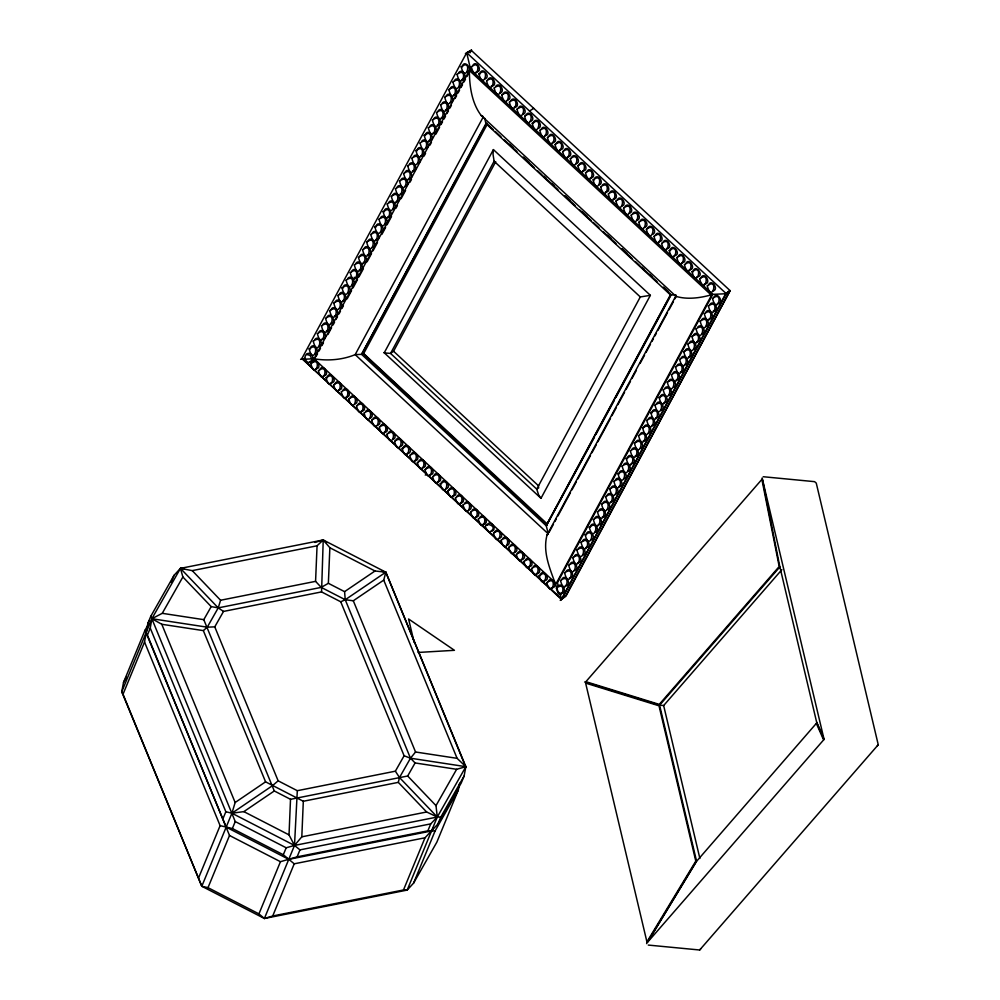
<?xml version="1.0" encoding="UTF-8"?>
<svg xmlns="http://www.w3.org/2000/svg" width="1000" height="1000" viewBox="0 0 1000 1000"><rect width="100%" height="100%" fill="white"/><g stroke="black" fill="none" stroke-linecap="round" stroke-linejoin="round"><path stroke-width="1.5" d="M464.6 764.237L465.863 766.675L437.275 817.025L430.737 823.875L299.962 849.887L294.5 845.438L289.025 834.875L290.512 799.312L274.3 790.962L203.787 619.663L211.2 606.613L218.225 607.875L321.238 587.388L328.363 583.312L344.575 591.65L345.238 599.738L410.475 758.213L415.087 762.95L456.637 769.3L465.863 766.675L385.812 572.188L323.225 539.963L180.463 568.375L174.037 575.337L150.762 616.325L147.9 623.288L144.537 642.038L123.025 694.225L201.8 886.275L264.387 918.487L407.163 890.088L413.587 883.125L436.863 842.138L458.363 789.95L459.625 783.263M148.775 623.625L145.025 630.237L123.513 682.425L121.75 691.787L201.8 886.275L208 887.663L258.938 913.888L264.387 918.487L294.5 845.438L301.812 836.825L303.312 801.263L265.575 781.838L203.337 630.612L161.788 624.275L151.862 618.725L150.762 616.325M382.1 571.35L385.812 572.188L383.738 580.112L353.3 600.775L345.238 599.738L321.238 587.388L315.575 581.35L317.062 545.8L323.225 539.963L326.5 542.725M314.9 542.463L323.225 539.963L321.562 591.912L340.737 601.788L404.113 755.763L410.475 758.213L465.863 766.675L464.1 776.038L461.238 782.987L437.962 823.975L425 837.788L403.488 889.975L272.712 915.987L264.387 918.487M328.363 583.312L329.862 547.75L323.225 539.963M465.4 53.587L471.337 50.412L730.113 290.65L726.175 293.712L712.788 294.375C701.413 297.863 687.625 299.913 676.012 296.363L676.062 295.575L547.062 534.938C541.587 555.175 553.125 574.7 558.538 593.413L559.812 592.5M327.275 377.85C328.75 368.537 339.525 382.788 330.85 382.825M403.387 448.5C404.162 440.613 414.475 450.012 408.663 453.4M441.45 483.837C442.488 475.262 453.237 486.887 445.9 488.913M540.4 575.688C541.862 566.375 552.638 580.625 543.962 580.662M586.35 534.888C587.4 526.287 598.225 537.9 590.825 539.938M590.45 527.263L590.55 526.25M619.212 473.9C620.262 465.3 631.087 476.912 623.688 478.95M627.438 458.65C628.925 449.3 639.763 463.55 631.013 463.6M652.087 412.9C653.575 403.55 664.412 417.8 655.662 417.863M660.3 397.663C661.787 388.3 672.638 402.55 663.888 402.612M310.375 348.988L310.462 347.962M343.237 287.987C344.325 279.387 355.025 291.062 347.663 293.087M376.112 227C377.188 218.4 387.9 230.075 380.538 232.087M384.338 211.75C385.838 202.4 396.562 216.713 387.875 216.737M417.2 150.762C418.713 141.412 429.438 155.712 420.737 155.75M425.425 135.512C426.938 126.163 437.65 140.475 428.963 140.5M462.4 66.9C463.475 58.288 474.188 69.975 466.825 71.988M480.15 73.987C481.238 65.35 492 77.038 484.588 79.075M533.425 123.45L533.525 122.425M594.312 179.975L594.412 178.95M670.425 250.637C671.963 241.238 682.738 255.562 673.975 255.613M693.263 271.825C694.8 262.438 705.575 276.762 696.812 276.812M321.562 591.912L223.525 611.425L214.762 626.85L278.15 780.825L297.312 790.7L294.5 845.438L286.188 847.788L235.238 821.562L151.862 618.725L180.463 568.375L184.137 568.488M458.363 789.95L435.087 830.938L427.863 830.837L297.1 856.85L280.45 861.7L229.513 835.487L147.4 635.075L150.262 628.112L151.862 618.725L162.25 613.325L182.875 576.987L180.463 568.375L192.25 570.625L317.062 545.8M493.4 149.6L493.038 154.325L494.113 161.25L640.288 296.95L650.375 295.325L493.4 149.6L384.2 352.887L390.55 353.413L393.562 351.238L495.725 161.675M464.1 776.038L440.825 817.025L437.275 817.025L426.637 811.988L398.312 782.362L399.5 777.525L410.475 758.213L415.55 752L457.1 758.337L465.863 766.675L464.725 769.45M265.575 781.838L235.15 802.5L231.912 813.213L201.8 886.275M192.25 570.625L220.575 600.25L218.225 607.875L207.262 627.188L203.337 630.612M312.15 362.7C315.312 355.275 323.45 369.087 315.625 368.688M319.762 369.762C322.925 362.337 331.062 376.15 323.237 375.75M334.975 383.9C338.15 376.475 346.287 390.275 338.45 389.888M350.2 398.025C352.887 391.2 361.163 402.625 354.562 404.125M373.038 419.225C375.725 412.4 383.988 423.812 377.4 425.312M388.263 433.363C390.95 426.525 399.212 437.95 392.625 439.45M395.875 440.425C398.562 433.6 406.825 445.012 400.238 446.512M411.087 454.55C414.263 447.125 422.4 460.938 414.575 460.538M418.7 461.625C421.875 454.188 430 468 422.175 467.612M426.312 468.688C429.487 461.262 437.612 475.075 429.787 474.675M433.925 475.75L434.237 474.875M449.15 489.888C452.312 482.45 460.45 496.262 452.625 495.875M487.2 525.212C489.9 518.387 498.162 529.8 491.575 531.3M494.812 532.275C497.512 525.45 505.775 536.862 499.188 538.362M510.037 546.413C512.725 539.575 521 551 514.4 552.5M517.65 553.475C520.025 547.175 528.013 556.575 522.837 559.388M525.262 560.538C528.425 553.112 536.562 566.925 528.737 566.525M532.875 567.612C536.038 560.175 544.175 573.987 536.35 573.587M548.1 581.737C551.263 574.312 559.4 588.125 551.575 587.725M561.788 579.612C564.975 572.137 573.162 585.962 565.275 585.588M570 564.362C572.712 557.5 581.038 568.913 574.388 570.438M574.113 556.737C577.3 549.263 585.487 563.088 577.6 562.712M578.212 549.113C580.925 542.25 589.263 553.663 582.612 555.188M582.325 541.487C585.525 534.025 593.713 547.837 585.825 547.463M594.65 518.625C597.85 511.15 606.038 524.975 598.15 524.6M602.875 503.375C605.575 496.5 613.913 507.925 607.263 509.45M606.975 495.75L607.3 494.862M611.087 488.125C613.8 481.262 622.125 492.675 615.475 494.2M615.2 480.5C618.387 473.025 626.575 486.85 618.688 486.475M635.737 442.388C638.45 435.513 646.775 446.938 640.125 448.45M639.85 434.762C643.037 427.287 651.225 441.112 643.337 440.737M643.95 427.137C646.663 420.262 655 431.688 648.35 433.212M648.062 419.513C651.263 412.038 659.45 425.863 651.562 425.487M656.287 404.263C658.988 397.4 667.325 408.812 660.675 410.337M668.612 381.388C671 375.062 679.05 384.45 673.825 387.287M672.712 373.775C675.913 366.3 684.1 380.112 676.213 379.75M680.938 358.525C684.125 351.05 692.312 364.875 684.425 364.5M685.037 350.9C688.238 343.425 696.425 357.25 688.538 356.875M689.15 343.275C691.862 336.4 700.188 347.825 693.538 349.35M693.263 335.65C696.45 328.175 704.638 342 696.75 341.625M705.588 312.775C708.775 305.312 716.963 319.125 709.075 318.75M713.8 297.538C717 290.062 725.188 303.875 717.3 303.512M318.688 332.713C321.887 325.25 329.963 339.125 322.125 338.725M326.9 317.462C330.1 310.012 338.175 323.875 330.35 323.475M331.012 309.837C334.212 302.387 342.287 316.25 334.45 315.85M335.112 302.225C337.85 295.363 346.062 306.837 339.45 308.337M339.225 294.6C342.425 287.137 350.513 301.012 342.675 300.6M351.55 271.725C355.462 263.675 362.788 280.138 354.1 277.35M359.775 256.475C362.975 249.013 371.05 262.887 363.212 262.488M363.888 248.85C367.088 241.388 375.163 255.263 367.325 254.862M367.987 241.225C370.712 234.363 378.938 245.85 372.325 247.338M372.1 233.6C375.3 226.15 383.375 240.012 375.538 239.613M380.312 218.35C383.038 211.5 391.262 222.975 384.65 224.462M392.65 195.487C395.85 188.025 403.925 201.9 396.087 201.488M396.75 187.862C399.963 180.4 408.038 194.275 400.2 193.875M404.975 172.613C408.175 165.15 416.25 179.025 408.413 178.625M413.188 157.363C415.913 150.5 424.137 161.988 417.525 163.475M429.625 126.862C432.825 119.412 440.9 133.275 433.062 132.875M437.837 111.625C441.05 104.162 449.125 118.038 441.287 117.625M446.062 96.375C448.787 89.513 457 100.988 450.387 102.487M450.175 88.75C453.375 81.287 461.45 95.162 453.612 94.763M454.275 81.125C457 74.262 465.225 85.75 458.612 87.238M472.625 65.9C475.863 58.4 483.975 72.287 476.087 71.912M503.075 94.162C505.825 87.263 514.087 98.763 507.425 100.262M518.3 108.3C521.038 101.4 529.312 112.888 522.65 114.4M525.913 115.363C528.65 108.462 536.925 119.95 530.262 121.463M541.138 129.5C544.362 121.988 552.475 135.887 544.587 135.5M548.75 136.562C551.975 129.062 560.087 142.95 552.2 142.562M556.35 143.625C559.587 136.125 567.7 150.013 559.812 149.625M563.962 150.688C567.2 143.188 575.312 157.075 567.425 156.7M571.575 157.762C574.325 150.863 582.587 162.35 575.925 163.863M579.188 164.825C582.425 157.325 590.538 171.213 582.638 170.825M586.8 171.887C590.037 164.387 598.15 178.275 590.25 177.887M617.25 200.15C619.987 193.25 628.263 204.737 621.6 206.25M640.075 221.35C642.825 214.45 651.1 225.938 644.425 227.45M647.688 228.412C650.113 222.05 658.112 231.513 652.862 234.325M655.3 235.475C658.538 227.975 666.65 241.863 658.75 241.488M662.913 242.55C666.15 235.05 674.262 248.938 666.363 248.55M678.138 256.675C681.363 249.175 689.488 263.062 681.587 262.675M685.75 263.738C688.975 256.238 697.1 270.125 689.2 269.75M700.975 277.875C704.2 270.375 712.312 284.262 704.425 283.875M708.587 284.938C711.325 278.038 719.6 289.538 712.925 291.038M171.175 582.3L174.037 575.337M198.6 877.837L220.113 825.65L144.537 642.038M222.975 818.7L225.85 811.737L150.262 628.112M208 887.663L229.513 835.487M220.113 825.65L232.375 828.525L235.238 821.562M258.938 913.888L280.45 861.7M425 837.788L294.225 863.812L283.312 854.75L286.188 847.788M272.712 915.987L294.225 863.812M297.1 856.85L299.962 849.887M427.863 830.837L430.737 823.875M413.587 883.125L435.087 830.938M437.962 823.975L440.825 817.025M470 52.875L471.55 50L466.688 52.7L301.9 358.488L300.6 359.387M304.812 358.363L303.512 359.25L314.025 358.775L469.375 70.512L470.662 69.625L466.688 52.7L726.312 293.7L561.512 599.487L560.237 600.4L564.7 596.525M316.062 356.512L317.538 353.775M319.025 351.025L320.5 348.275M321.975 345.538L323.462 342.788M327.9 334.55L331.6 327.688M333.075 324.938L334.55 322.2M336.037 319.45L337.512 316.712M338.988 313.962L340.475 311.212M341.95 308.475L343.425 305.725M347.125 298.863L351.562 290.625M353.05 287.875L357.488 279.65M358.963 276.9L363.4 268.663M367.1 261.8L371.538 253.562M373.013 250.825L377.45 242.587M381.9 234.35L385.588 227.488M387.075 224.737L391.512 216.5M395.95 208.263L397.425 205.525M401.125 198.663L405.562 190.425M410 182.188L411.488 179.438M424.062 156.1L425.538 153.363M429.975 145.125L431.45 142.375M435.887 134.137L439.588 127.275M441.075 124.537L442.55 121.788M444.025 119.038L445.513 116.3M446.987 113.55L448.462 110.812M449.95 108.062L451.425 105.312M455.125 98.45L456.6 95.712M458.088 92.963L459.562 90.213M461.037 87.475L462.525 84.725M464 81.975L465.475 79.237M466.962 76.487L468.438 73.75M483.312 116.85L355.175 354.625C342.488 359.913 327.537 361.087 314.025 358.775L315.325 357.887L313.1 357.987C311.238 359.212 311.375 364.35 307.6 362.113C305.312 360.712 303.962 357.1 305.9 354.9C310.65 348.9 317.1 361.788 309.788 361.587M484.675 118.188L485.925 123.6L361.575 354.35L355.175 354.625L548.263 533.862L547.062 534.938M486.8 123.138L361.575 354.35L546.275 525.812L548.263 533.862M363.675 353.55L547.062 523.775A3.638 2.362 -82.5 0 1 547.163 524.375L547.087 525.112L363.075 353.6A3.638 1.05 -19.7 0 1 363.675 353.55L487.325 124.125A3.638 2.362 -82.5 0 0 487.15 123.575L487.1 123.462M494.113 161.25L390.55 353.413L536.725 489.125L538.8 495.363L540.988 498.3L650.375 295.325M640.288 296.95L536.725 489.125L538.837 487.762M547.062 523.775L670.7 294.363L663.863 288.012M675.837 294.788L670.625 295.062L546.275 525.812L594.438 437.25M595.913 434.5L614.412 400.188M615.887 397.438L670.638 295.863M549 532.487L553.438 524.237M554.925 521.5L556.4 518.75M557.888 516L570.475 492.638M571.962 489.888L576.4 481.637M577.888 478.888L590.475 455.525M591.962 452.775L596.4 444.525M597.888 441.775L610.475 418.413M611.962 415.662L616.4 407.425M617.888 404.675L624.55 392.3M626.038 389.55L630.475 381.312M631.962 378.562L636.4 370.312M640.1 363.438L644.55 355.2M646.025 352.45L650.475 344.2M651.95 341.45L653.438 338.7M654.912 335.95L656.4 333.2M657.875 330.45L667.513 312.587M668.988 309.837L673.438 301.588M674.912 298.85L676.4 296.1M314.025 358.775L556.15 583.55L711.5 295.287L469.375 70.512C469.412 85.925 471.688 102.975 481.213 115.525L676.012 296.363M556.15 583.55L557.425 582.65L712.788 294.375L470.662 69.625M565.775 595.6L730.113 290.65L725.9 293.312M147.9 623.288L149.4 620.638M123.513 682.425L126.525 677.138M297.312 790.7L395.363 771.188L404.113 755.763M290.512 799.312L407.675 776L415.087 762.95M403.488 889.975L407.163 890.088L437.275 817.025L436 805.625L456.637 769.3M433.038 828.3L431.538 830.95L288.762 859.35L226.188 827.125L145.025 630.237M646.6 943.625L696.538 861.1L659.587 705.163L779.862 566.938L762.163 477.925M558.013 586.35C562.325 580.925 568.275 593.787 561.163 593.212M342.912 390.087C347.225 384.7 353.113 397.537 346.062 396.95M358.125 404.212C362.45 398.825 368.338 411.675 361.287 411.087M365.737 411.275C369.562 406.362 375.7 417.025 369.787 418.25M380.962 425.412C385.275 420.025 391.163 432.863 384.125 432.275M457.075 496.062C461.388 490.688 467.275 503.525 460.238 502.938M464.688 503.137C468.5 498.225 474.637 508.875 468.738 510.1M472.3 510.2C476.613 504.812 482.5 517.65 475.462 517.062M479.913 517.263C484.225 511.887 490.112 524.725 483.075 524.138M502.75 538.462C506.562 533.55 512.7 544.212 506.8 545.438M458.713 72.613C463.062 67.213 468.875 80.113 461.825 79.513M442.275 103.112C446.625 97.7 452.438 110.6 445.4 110M434.05 118.362C438.4 112.95 444.225 125.85 437.175 125.25M421.725 141.225C425.575 136.287 431.662 147.012 425.737 148.225M409.4 164.1C413.75 158.7 419.575 171.6 412.525 171M401.188 179.35C405.037 174.412 411.112 185.138 405.2 186.35M388.862 202.225C392.713 197.288 398.787 208 392.863 209.225M355.988 263.212C360.337 257.812 366.15 270.712 359.113 270.113M347.762 278.463C351.613 273.525 357.7 284.25 351.775 285.462M323.113 324.2C327.463 318.8 333.288 331.7 326.238 331.1M314.9 339.45C318.75 334.513 324.825 345.238 318.9 346.45M310.788 347.075C314.637 342.137 320.712 352.863 314.8 354.075M710.013 304.275C714.362 298.837 720.288 311.7 713.188 311.125M701.8 319.513C705.638 314.562 711.825 325.238 705.863 326.475M697.688 327.137C701.525 322.188 707.712 332.863 701.762 334.1M677.15 365.262C681.488 359.825 687.412 372.688 680.312 372.125M664.825 388.137C668.662 383.175 674.85 393.85 668.888 395.087M631.95 449.125C636.3 443.688 642.225 456.55 635.125 455.988M623.737 464.375C627.575 459.412 633.763 470.087 627.8 471.325M599.087 510.112C603.425 504.675 609.35 517.537 602.25 516.975M590.862 525.363C594.7 520.4 600.887 531.075 594.938 532.312M566.213 571.1C570.562 565.675 576.487 578.538 569.388 577.962M488.175 79.15C492.562 73.7 498.4 86.625 491.312 86.037M495.788 86.213C499.663 81.237 505.788 91.975 499.812 93.2M511.012 100.337C515.388 94.887 521.237 107.825 514.138 107.238M533.85 121.538C537.375 116.975 543.337 125.875 538.7 128.35M594.738 178.062C598.612 173.088 604.725 183.825 598.763 185.05M602.35 185.138C606.725 179.688 612.575 192.613 605.475 192.025M609.963 192.2C614.338 186.75 620.188 199.675 613.088 199.088M625.188 206.325C629.05 201.35 635.175 212.087 629.2 213.325M632.8 213.4C636.663 208.412 642.788 219.163 636.812 220.387M699.875 858.45L663.65 705.562L781.875 569.663M779.875 566.862L816.8 722.862L696.475 861.425L647.6 942.212L823.6 739.925L816.413 723.575M648.275 945.075L699.663 950L878.25 744.75L816.263 483.113L814.6 481.662L763.2 476.725M877.212 745.938L878.25 744.75M699.663 950L700.713 948.812M278.15 780.825L272.5 785.662L231.912 813.213L225.85 811.737M556.975 586.925L558.25 586.025L557.425 582.65M425.262 475.1L426.55 474.2M562.438 597.913L564.663 596.362M344.575 591.65L375.012 570.988L385.812 572.188L464.012 762.8M385.812 572.188L345.238 599.738L340.737 601.788M395.363 771.188L399.5 777.525L437.275 817.025L294.5 845.438L231.912 813.213L243.863 811.625L274.3 790.962M434.762 474.175C439.625 470.775 443.8 482.362 437.4 481.737M607.825 494.175C612.725 490.712 616.912 502.337 610.475 501.725M467.113 53.1L471.337 50.412M529.513 111.025L533.725 108.35M306.6 354.45L310.05 355.375L311.788 358.888M220.575 600.25L315.575 581.35M303.312 801.263L398.312 782.362M301.812 836.825L426.637 811.988M418.05 652.463L454.438 650.312L408.587 618.987L414.125 642.325M214.762 626.85L207.262 627.188L151.862 618.725L121.75 691.787L123.025 694.225M663.65 705.562L659.587 705.163L584.625 681.988M406.962 453.475L407.85 453.575M489.387 532.1C502.575 525.062 475.85 519.462 489.387 532.1L501.938 543.663M521.125 559.462L522.013 559.562M162.25 613.325L203.787 619.663M481.213 115.525L482.762 116.137M329.862 547.75L375.012 570.988M243.863 811.625L289.025 834.875M232.375 828.525L283.312 854.75M223.525 611.425L218.225 607.875L180.463 568.375M485.938 528.85L301.9 358.488L561.512 599.487L560.112 593.737M504.225 545.775L561.325 598.688M509.588 144.288L513 147.463M523.263 156.988L528.95 162.275M543.763 176.025L546.05 178.137M551.737 183.425L554.025 185.538M565.413 196.112L569.975 200.35M582.513 211.988L587.062 216.213M607.575 235.25L610.988 238.425M622.388 249L626.938 253.238M641.75 266.988L644.038 269.1M649.725 274.387L652.013 276.5M663.4 287.075L667.962 291.312M487.325 124.125L493.013 129.412M495.3 131.525L500.988 136.812M504.4 139.987L516.938 151.613M523.775 157.963L534.025 167.475M537.438 170.65L541.987 174.875M544.275 176.988L557.938 189.675M564.775 196.025L575.025 205.538M579.575 209.762L590.975 220.338M593.25 222.463L598.95 227.738M603.5 231.975L616.025 243.6M621.725 248.888L631.975 258.412M635.388 261.575L639.95 265.812M643.363 268.975L657.038 281.675M485.925 123.6L670.625 295.062M393.562 351.238L538.763 486.025M384.012 352.575L540.988 498.3M407.675 776L436 805.625M182.875 576.987L211.2 606.613M146.125 632.65L147.4 635.075M816.675 722.175L823.863 738.512L762.55 479.738M816.8 722.862L824.15 739.562M383.738 580.112L457.1 758.337M353.3 600.775L415.55 752M161.788 624.275L235.15 802.5M310.85 363.612C315.413 381.975 322.8 354.5 310.85 363.612M318.463 370.675C323.025 389.05 330.412 361.562 318.463 370.675M326.075 377.738C330.637 396.112 338.025 368.625 326.075 377.738M333.688 384.8C338.25 403.175 345.637 375.7 333.688 384.8M341.3 391.875C345.863 410.238 353.25 382.762 341.3 391.875M348.913 398.938C353.462 417.312 360.863 389.825 348.913 398.938M356.525 406C361.075 424.375 368.475 396.887 356.525 406M364.137 413.062C368.688 431.438 376.075 403.963 364.137 413.062M371.737 420.138C376.3 438.5 383.688 411.025 371.737 420.138M379.35 427.2C383.913 445.575 391.3 418.088 379.35 427.2M386.962 434.263C391.525 452.638 398.913 425.15 386.962 434.263M394.575 441.325C399.137 459.7 406.525 432.225 394.575 441.325M402.188 448.4C406.75 466.763 414.137 439.288 402.188 448.4M409.8 455.462C414.363 473.837 421.75 446.35 409.8 455.462M417.413 462.525C421.975 480.9 429.363 453.413 417.413 462.525M425.025 469.588C429.575 487.962 436.975 460.487 425.025 469.588M432.638 476.662C437.188 495.025 444.588 467.55 432.638 476.662M440.25 483.725C444.8 502.1 452.2 474.613 440.25 483.725M447.85 490.788C452.413 509.162 459.8 481.675 447.85 490.788M455.462 497.85C460.025 516.225 467.413 488.75 455.462 497.85M463.075 504.925C467.638 523.288 475.025 495.812 463.075 504.925M470.688 511.987C475.25 530.363 482.638 502.875 470.688 511.987M478.3 519.05C482.863 537.425 490.25 509.938 478.3 519.05M493.525 533.188C498.088 551.55 505.475 524.075 493.525 533.188M501.138 540.25C505.7 558.625 513.088 531.138 501.138 540.25M508.75 547.312C513.3 565.688 520.7 538.2 508.75 547.312M516.362 554.388C520.913 572.75 528.312 545.275 516.362 554.388M523.975 561.45C528.525 579.812 535.913 552.337 523.975 561.45M531.575 568.513C536.138 586.888 543.525 559.4 531.575 568.513M539.188 575.575C543.75 593.95 551.138 566.462 539.188 575.575M546.8 582.65C551.362 601.013 558.75 573.538 546.8 582.65M556.4 588.138C560.975 606.525 568.438 578.938 556.4 588.138M560.513 580.513C565.087 598.9 572.55 571.312 560.513 580.513M564.612 572.888C569.2 591.275 576.663 563.7 564.612 572.888M568.725 565.275C573.3 583.65 580.763 556.075 568.725 565.275M572.837 557.65C577.413 576.025 584.875 548.45 572.837 557.65M576.938 550.025C581.525 568.413 588.987 540.825 576.938 550.025M581.05 542.4C585.625 560.788 593.088 533.2 581.05 542.4M585.163 534.775C589.738 553.162 597.2 525.575 585.163 534.775M589.263 527.15C593.85 545.538 601.312 517.95 589.263 527.15M593.375 519.525C597.95 537.913 605.413 510.325 593.375 519.525M597.487 511.9C602.062 530.288 609.525 502.7 597.487 511.9M601.587 504.275C606.175 522.663 613.638 495.075 601.587 504.275M605.7 496.65C610.275 515.037 617.737 487.463 605.7 496.65M609.812 489.038C614.388 507.413 621.85 479.837 609.812 489.038M613.925 481.413C618.5 499.787 625.962 472.212 613.925 481.413M618.025 473.787C622.6 492.175 630.075 464.588 618.025 473.787M622.137 466.163C626.712 484.55 634.175 456.962 622.137 466.163M626.25 458.537C630.825 476.925 638.288 449.338 626.25 458.537M630.35 450.913C634.938 469.3 642.4 441.712 630.35 450.913M634.462 443.288C639.038 461.675 646.5 434.087 634.462 443.288M638.575 435.662C643.15 454.05 650.612 426.463 638.575 435.662M642.675 428.038C647.262 446.425 654.725 418.837 642.675 428.038M646.787 420.412C651.363 438.8 658.825 411.225 646.787 420.412M650.9 412.8C655.475 431.175 662.938 403.6 650.9 412.8M655 405.175C659.587 423.55 667.05 395.975 655 405.175M659.112 397.55C663.688 415.938 671.15 388.35 659.112 397.55M663.225 389.925C667.8 408.312 675.263 380.725 663.225 389.925M667.337 382.3C671.912 400.688 679.375 373.1 667.337 382.3M671.438 374.675C676.012 393.062 683.487 365.475 671.438 374.675M675.55 367.05C680.125 385.438 687.588 357.85 675.55 367.05M679.663 359.425C684.237 377.812 691.7 350.225 679.663 359.425M683.763 351.8C688.35 370.188 695.812 342.6 683.763 351.8M687.875 344.175C692.45 362.562 699.912 334.988 687.875 344.175M691.988 336.562C696.562 354.938 704.025 327.362 691.988 336.562M696.087 328.938C700.675 347.312 708.138 319.738 696.087 328.938M700.2 321.312C704.775 339.7 712.237 312.113 700.2 321.312M704.312 313.688C708.888 332.075 716.35 304.488 704.312 313.688M708.413 306.062C713 324.45 720.462 296.863 708.413 306.062M712.525 298.438C717.1 316.825 724.562 289.237 712.525 298.438M309.163 348.85C313.625 367.3 321.163 339.7 309.163 348.85M313.275 341.225C317.738 359.675 325.275 332.075 313.275 341.225M317.375 333.612C321.838 352.05 329.387 324.45 317.375 333.612M321.488 325.988C325.95 344.425 333.488 316.837 321.488 325.988M325.6 318.363C330.062 336.8 337.6 309.212 325.6 318.363M329.712 310.738C334.162 329.175 341.712 301.588 329.712 310.738M333.812 303.113C338.275 321.55 345.825 293.962 333.812 303.113M337.925 295.487C342.388 313.938 349.925 286.337 337.925 295.487M342.038 287.863C346.5 306.312 354.038 278.712 342.038 287.863M346.138 280.238C350.6 298.688 358.15 271.087 346.138 280.238M350.25 272.613C354.712 291.062 362.25 263.463 350.25 272.613M354.363 264.988C358.825 283.438 366.362 255.837 354.363 264.988M358.475 257.362C362.925 275.812 370.475 248.212 358.475 257.362M362.575 249.737C367.038 268.188 374.588 240.588 362.575 249.737M366.688 242.125C371.15 260.562 378.688 232.963 366.688 242.125M370.8 234.5C375.262 252.938 382.8 225.35 370.8 234.5M374.9 226.875C379.363 245.312 386.912 217.725 374.9 226.875M379.012 219.25C383.475 237.688 391.012 210.1 379.012 219.25M383.125 211.625C387.587 230.062 395.125 202.475 383.125 211.625M387.238 204C391.688 222.438 399.237 194.85 387.238 204M391.337 196.375C395.8 214.825 403.35 187.225 391.337 196.375M395.45 188.75C399.913 207.2 407.45 179.6 395.45 188.75M399.562 181.125C404.025 199.575 411.562 171.975 399.562 181.125M403.663 173.5C408.125 191.95 415.675 164.35 403.663 173.5M407.775 165.875C412.238 184.325 419.775 156.725 407.775 165.875M411.887 158.25C416.35 176.7 423.888 149.1 411.887 158.25M416 150.638C420.45 169.075 428 141.475 416 150.638M420.1 143.012C424.562 161.45 432.113 133.863 420.1 143.012M424.212 135.387C428.675 153.825 436.213 126.237 424.212 135.387M428.325 127.762C432.788 146.2 440.325 118.612 428.325 127.762M432.425 120.138C436.887 138.575 444.438 110.988 432.425 120.138M436.538 112.513C441 130.95 448.55 103.362 436.538 112.513M440.65 104.887C445.112 123.338 452.65 95.738 440.65 104.887M444.762 97.263C449.225 115.712 456.763 88.112 444.762 97.263M448.862 89.637C453.325 108.088 460.875 80.487 448.862 89.637M452.975 82.013C457.438 100.463 464.975 72.862 452.975 82.013M457.088 74.388C461.55 92.837 469.087 65.237 457.088 74.388M461.2 66.762C465.65 85.213 473.2 57.613 461.2 66.762M471.35 66.787C475.812 85.25 483.438 57.55 471.35 66.787M478.963 73.85C483.425 92.325 491.05 64.625 478.963 73.85M486.575 80.925C491.037 99.388 498.663 71.688 486.575 80.925M494.188 87.987C498.65 106.45 506.275 78.75 494.188 87.987M501.8 95.05C506.262 113.513 513.888 85.812 501.8 95.05M509.4 102.112C513.875 120.588 521.5 92.888 509.4 102.112M517.013 109.188C521.487 127.65 529.113 99.95 517.013 109.188M524.625 116.25C529.1 134.713 536.712 107.013 524.625 116.25M532.238 123.312C536.7 141.775 544.325 114.087 532.238 123.312M539.85 130.375C544.312 148.85 551.938 121.15 539.85 130.375M547.463 137.45C551.925 155.912 559.55 128.212 547.463 137.45M555.075 144.512C559.538 162.975 567.163 135.275 555.075 144.512M562.688 151.575C567.15 170.037 574.775 142.35 562.688 151.575M570.3 158.637C574.763 177.113 582.388 149.412 570.3 158.637M577.913 165.712C582.375 184.175 590 156.475 577.913 165.712M585.525 172.775C589.987 191.238 597.612 163.538 585.525 172.775M593.125 179.838C597.6 198.3 605.225 170.613 593.125 179.838M600.737 186.9C605.212 205.375 612.837 177.675 600.737 186.9M608.35 193.975C612.812 212.438 620.438 184.737 608.35 193.975M615.962 201.038C620.425 219.5 628.05 191.8 615.962 201.038M623.575 208.1C628.038 226.562 635.662 198.875 623.575 208.1M631.188 215.162C635.65 233.637 643.275 205.938 631.188 215.162M638.8 222.237C643.263 240.7 650.888 213 638.8 222.237M646.413 229.3C650.875 247.763 658.5 220.062 646.413 229.3M654.025 236.363C658.487 254.825 666.112 227.138 654.025 236.363M661.637 243.425C666.1 261.9 673.725 234.2 661.637 243.425M669.25 250.5C673.713 268.962 681.338 241.262 669.25 250.5M676.85 257.562C681.325 276.025 688.95 248.325 676.85 257.562M684.463 264.625C688.938 283.087 696.55 255.4 684.463 264.625M692.075 271.688C696.538 290.163 704.163 262.462 692.075 271.688M699.688 278.762C704.15 297.225 711.775 269.525 699.688 278.762M707.3 285.825C711.762 304.288 719.388 276.588 707.3 285.825M725.675 293.738L561.475 599.325L565.913 596.225L730.113 290.65L725.675 293.738M695.8 861.1L646.925 941.875L585.625 683.1L659 705.788L695.8 861.1M761.875 479.4L585.887 681.688L659.262 704.388L779.2 566.525L761.875 479.4M726.175 293.712L725.037 294.6L726.312 293.7"/></g></svg>
